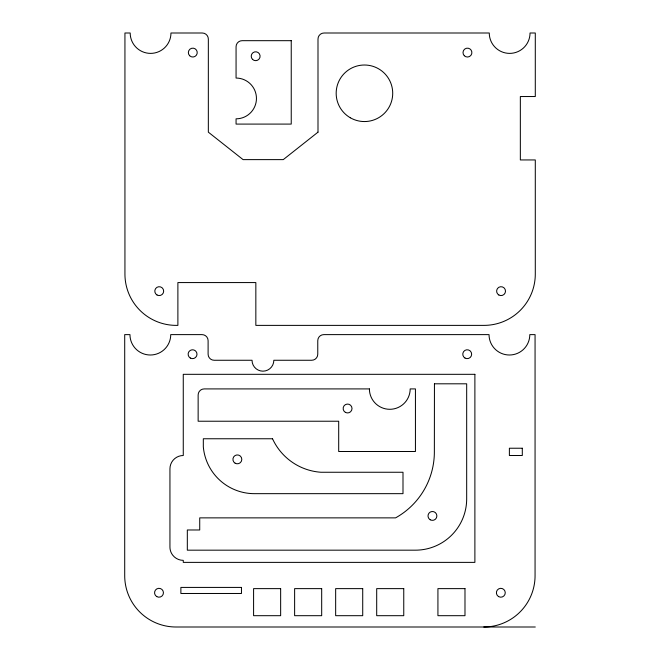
<?xml version="1.0" encoding="UTF-8"?>
<svg xmlns="http://www.w3.org/2000/svg" width="660" height="660" viewBox="0 0 660 660"><rect width="100%" height="100%" fill="white"/><g stroke="black" fill="none" stroke-linecap="round" stroke-linejoin="round"><path stroke-width="0.99" d="M535.293 627L175.997 627A51.298 51.298 0 0 1 124.707 575.702L124.707 334.62L129.962 334.62A20.386 20.386 0 0 0 150.348 355.006A20.386 20.386 0 0 0 170.734 334.62L202.051 334.62A6.055 6.055 0 0 1 208.106 340.675L208.106 354.205A6.055 6.055 0 0 0 214.17 360.261L252.029 360.261A10.906 10.906 0 0 0 262.936 371.167A10.906 10.906 0 0 0 273.842 360.261L311.71 360.261A6.055 6.055 0 0 0 317.765 354.205L317.765 340.675A6.055 6.055 0 0 1 323.829 334.62L489.035 334.62A20.386 20.386 0 0 0 509.421 355.006A20.386 20.386 0 0 0 529.807 334.62L535.062 334.62L535.062 575.702A51.298 51.298 0 0 1 483.772 627M434.445 383.807L434.362 451.935A75.405 75.405 0 0 1 395.563 517.869L199.724 517.869L199.724 529.98L187.325 529.98L187.325 550.176L415.379 550.176A51.298 51.298 0 0 0 466.678 498.886L466.678 383.807L434.445 383.807M317.996 132.157L283.264 159.621L243.078 159.621L208.337 132.157L208.337 39.056A6.055 6.055 0 0 0 202.282 33L170.965 33A20.386 20.386 0 0 1 150.579 53.386A20.386 20.386 0 0 1 130.193 33L124.938 33L124.938 274.09A51.298 51.298 0 0 0 176.228 325.38L177.886 325.38L177.886 282.571L255.841 282.571L255.841 325.38L484.003 325.38A51.298 51.298 0 0 0 535.293 274.09L535.293 159.943L520.344 159.943L520.344 96.533L535.293 96.533L535.293 33L530.038 33A20.386 20.386 0 0 1 509.652 53.386A20.386 20.386 0 0 1 489.266 33L324.06 33A6.055 6.055 0 0 0 317.996 39.056L317.996 132.157M291.241 40.681L242.129 40.681A6.055 6.055 0 0 0 236.065 46.736L236.065 78.053A20.386 20.386 0 0 1 256.451 98.439A20.386 20.386 0 0 1 236.065 118.825L236.065 124.088L291.241 124.088L291.241 40.681M474.886 374.319L183.265 374.319L183.265 455.507A13.332 13.332 0 0 0 169.942 468.831L169.942 547.024A13.332 13.332 0 0 0 171.724 553.69L172.697 555.142A13.332 13.332 0 0 0 183.265 560.356L183.265 562.378L474.886 562.378L474.886 374.319M369.402 388.913L204.196 388.913A6.055 6.055 0 0 0 198.14 394.977L198.14 421.228L338.695 421.228L338.695 451.498L415.437 451.498L415.437 388.913L410.173 388.913A20.386 20.386 0 0 1 389.788 409.299A20.386 20.386 0 0 1 369.402 388.913M272.522 438.76L203.321 438.76L203.321 446.837A51.298 51.298 0 0 0 254.422 493.663L402.996 493.663L402.996 472.255L320.917 472.255A57.643 57.643 0 0 1 272.522 438.76M522.299 448.231L509.38 448.231L509.38 455.507L522.299 455.507L522.299 448.231M241.469 587.416L180.881 587.416L180.881 593.48L241.469 593.48L241.469 587.416M280.649 588.629L253.588 588.629L253.588 615.689L280.649 615.689L280.649 588.629M321.684 588.629L294.624 588.629L294.624 615.689L321.684 615.689L321.684 588.629M362.719 588.629L335.659 588.629L335.659 615.689L362.719 615.689L362.719 588.629M403.755 588.629L376.695 588.629L376.695 615.689L403.755 615.689L403.755 588.629M464.986 588.629L437.927 588.629L437.927 615.689L464.986 615.689L464.986 588.629M156.775 596.607A4.447 4.447 0 0 0 163.441 592.762A4.447 4.447 0 0 0 156.775 588.91A4.447 4.447 0 0 0 156.775 596.607M498.605 596.607A4.447 4.447 0 0 0 505.263 592.762A4.447 4.447 0 0 0 498.605 588.91A4.447 4.447 0 0 0 498.605 596.607M190.336 358.05A4.447 4.447 0 0 0 197.002 354.205A4.447 4.447 0 0 0 190.336 350.361A4.447 4.447 0 0 0 190.336 358.05M464.986 358.05A4.447 4.447 0 0 0 471.653 354.205A4.447 4.447 0 0 0 464.986 350.361A4.447 4.447 0 0 0 464.986 358.05M235.141 463.213A4.447 4.447 0 0 0 241.808 459.368A4.447 4.447 0 0 0 235.141 455.515A4.447 4.447 0 0 0 235.141 463.213M345.361 412.351A4.447 4.447 0 0 0 352.019 408.507A4.447 4.447 0 0 0 345.361 404.654A4.447 4.447 0 0 0 345.361 412.351M252.516 59.367A4.447 4.447 0 0 0 259.949 57.379A4.447 4.447 0 0 0 254.504 51.934A4.447 4.447 0 0 0 252.516 59.367M464.302 55.729A4.447 4.447 0 0 0 471.735 53.74A4.447 4.447 0 0 0 466.29 48.295A4.447 4.447 0 0 0 464.302 55.729M189.651 55.729A4.447 4.447 0 0 0 197.084 53.74A4.447 4.447 0 0 0 191.639 48.295A4.447 4.447 0 0 0 189.651 55.729M157.014 294.987A4.447 4.447 0 0 0 163.672 291.142A4.447 4.447 0 0 0 157.014 287.298A4.447 4.447 0 0 0 157.014 294.987M430.213 519.783A4.447 4.447 0 0 0 436.879 515.938A4.447 4.447 0 0 0 430.213 512.086A4.447 4.447 0 0 0 430.213 519.783M498.836 294.987A4.447 4.447 0 0 0 505.502 291.142A4.447 4.447 0 0 0 498.836 287.298A4.447 4.447 0 0 0 498.836 294.987M350.311 117.769A28.273 28.273 0 0 0 392.716 93.283A28.273 28.273 0 0 0 350.311 68.797A28.273 28.273 0 0 0 350.311 117.769"/></g></svg>
